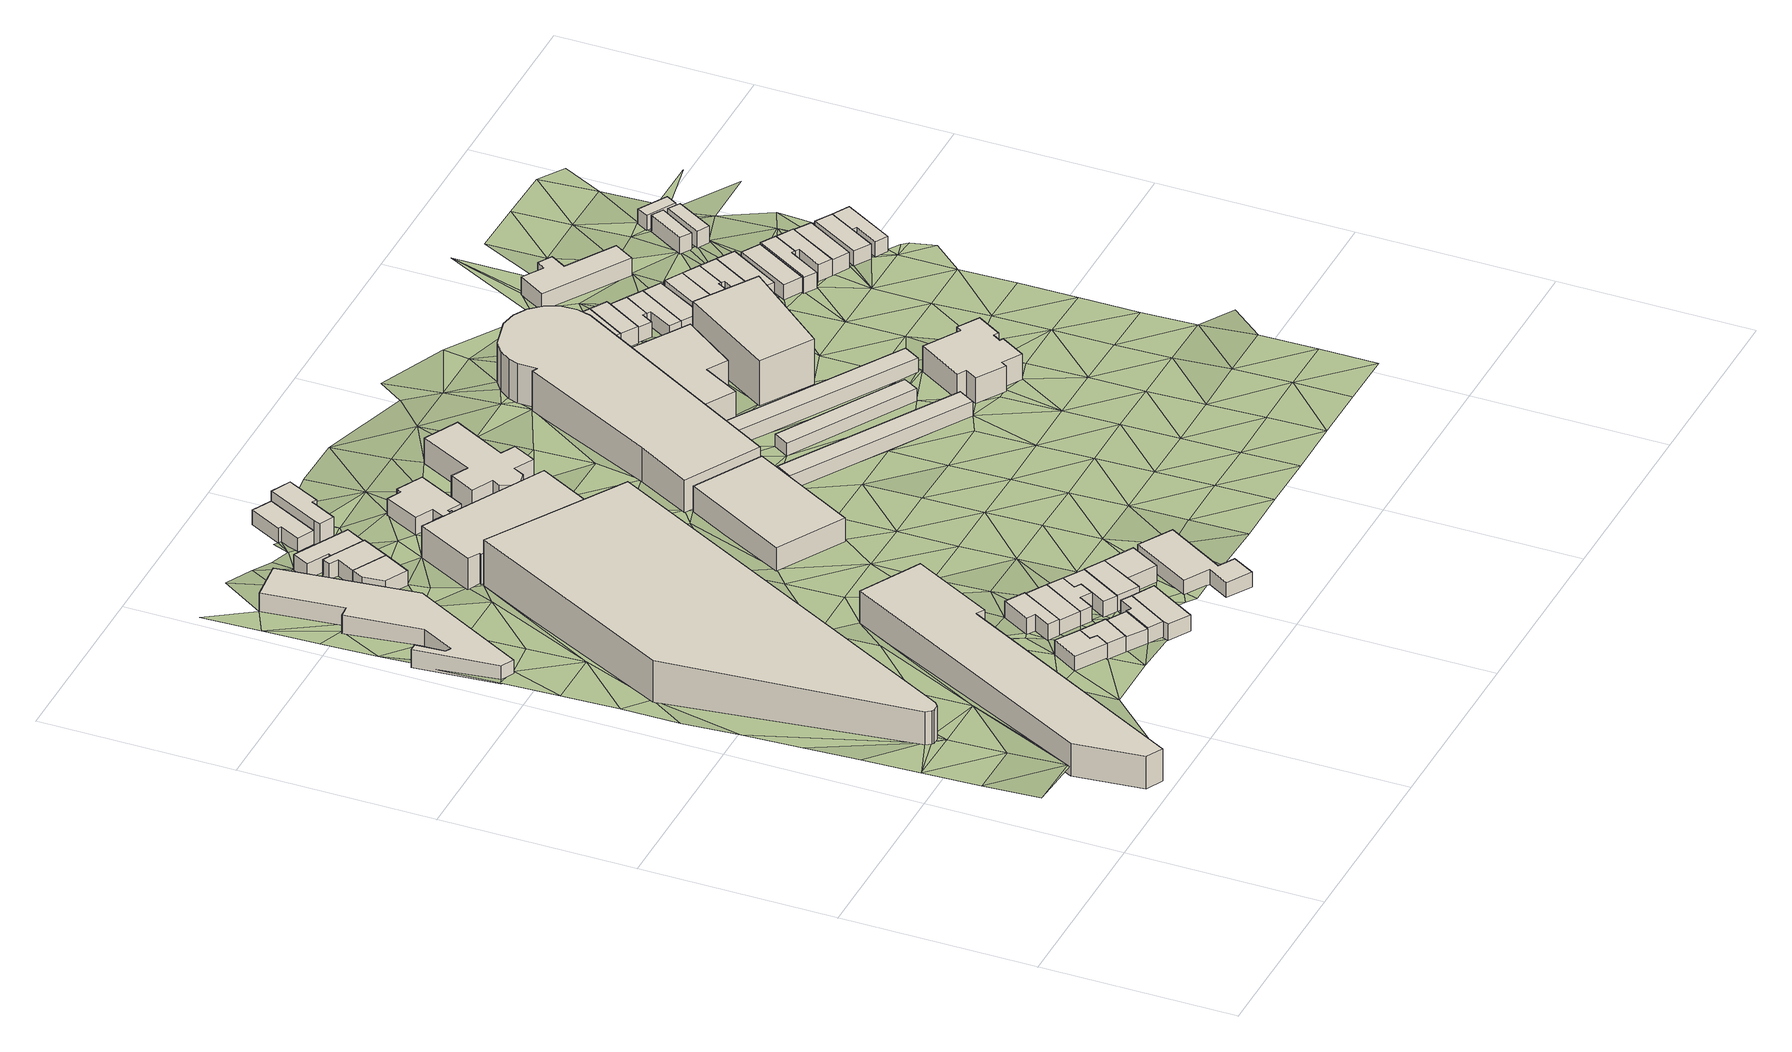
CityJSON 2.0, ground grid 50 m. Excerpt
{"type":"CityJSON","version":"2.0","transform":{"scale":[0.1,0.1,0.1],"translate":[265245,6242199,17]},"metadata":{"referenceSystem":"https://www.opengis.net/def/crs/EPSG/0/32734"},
"CityObjects":{
"building1":{"type":"Building","attributes":{"address":"127 Cecil Road Salt River 7925 Cape Town","building":"college","building:levels":"2","footprint":{"type":"Polygon"},"plus_code":"C9X2X9X9+X4X","ground_height":25.8,"building_height":6.9,"roof_height":32.7},"geometry":[{"type":"Solid","lod":"1","boundaries":[[[[0,1,2,3]],[[1,4,5,2]],[[4,6,7,5]],[[6,8,9,7]],[[8,10,11,9]],[[10,12,13,11]],[[12,0,3,13]],[[3,2,5,7,9,11,13]],[[12,10,8,6,4,1,0]]]]}]},
"building2":{"type":"Building","attributes":{"address":"Durham Avenue Cape Town","building":"retail","building:levels":"1","footprint":{"type":"Polygon"},"plus_code":"C8X2X2X6+X9V","ground_height":21.06,"building_height":4.1,"roof_height":25.16},"geometry":[{"type":"Solid","lod":"1","boundaries":[[[[14,15,16,17]],[[15,18,19,16]],[[18,20,21,19]],[[20,22,23,21]],[[22,24,25,23]],[[24,26,27,25]],[[26,28,29,27]],[[28,30,31,29]],[[30,32,33,31]],[[32,34,35,33]],[[34,36,37,35]],[[36,14,17,37]],[[17,16,19,21,23,25,27,29,31,33,35,37]],[[36,34,32,30,28,26,24,22,20,18,15,14]]]]}]},
"building3":{"type":"Building","attributes":{"address":"1 Milne Street Salt River Cape Town","building":"house","building:levels":"1","footprint":{"type":"Polygon"},"plus_code":"CCX4XVXM+X4X","ground_height":25.41,"building_height":4.1,"roof_height":29.51},"geometry":[{"type":"Solid","lod":"1","boundaries":[[[[38,39,40,41]],[[39,42,43,40]],[[42,44,45,43]],[[44,46,47,45]],[[46,48,49,47]],[[48,38,41,49]],[[41,40,43,45,47,49]],[[48,46,44,42,39,38]]]]}]},
"building4":{"type":"Building","attributes":{"address":"97 Durham Avenue Salt River Cape Town","building":"commercial","building:levels":"3","footprint":{"type":"Polygon"},"plus_code":"C8X9XFX8+XXV","ground_height":24.39,"building_height":9.7,"roof_height":34.09},"geometry":[{"type":"Solid","lod":"1","boundaries":[[[[50,51,52,53]],[[51,54,55,52]],[[54,56,57,55]],[[56,58,59,57]],[[58,60,61,59]],[[60,62,63,61]],[[62,64,65,63]],[[64,50,53,65]],[[53,52,55,57,59,61,63,65]],[[64,62,60,58,56,54,51,50]]]]}]},
"building5":{"type":"Building","attributes":{"address":"2 Milne Street Salt River Cape Town","building":"house","building:levels":"1","footprint":{"type":"Polygon"},"plus_code":"CCXFXJXW+XCX","ground_height":25.41,"building_height":4.1,"roof_height":29.51},"geometry":[{"type":"Solid","lod":"1","boundaries":[[[[66,67,68,69,70,71]],[[67,72,41,69,68]],[[72,73,49,41]],[[73,74,47,49]],[[74,75,45,47]],[[75,66,71,70,45]],[[70,69,41,49,47,45]],[[75,74,73,72,67,66]]]]}]},
"building6":{"type":"Building","attributes":{"address":"3 Milne Street Salt River Cape Town","building":"house","building:levels":"1","footprint":{"type":"Polygon"},"plus_code":"CCXPXPXJ+XGW","ground_height":25.14,"building_height":4.1,"roof_height":29.24},"geometry":[{"type":"Solid","lod":"1","boundaries":[[[[76,77,78,79]],[[77,67,68,78]],[[67,66,71,68]],[[66,76,79,71]],[[79,78,68,71]],[[66,67,77,76]]]]}]},
"building7":{"type":"Building","attributes":{"address":"1 Ford Street Salt River Cape Town","building":"house","building:levels":"1","footprint":{"type":"Polygon"},"plus_code":"CCXJXHX4+XRR","ground_height":25.07,"building_height":4.1,"roof_height":29.17},"geometry":[{"type":"Solid","lod":"1","boundaries":[[[[80,81,82,83,84,85]],[[81,86,87,83,82]],[[86,88,89,87]],[[88,90,91,89]],[[90,92,93,91]],[[92,80,85,84,93]],[[84,83,87,89,91,93]],[[92,90,88,86,81,80]]]]}]},
"building8":{"type":"Building","attributes":{"address":"4 Milne Street Salt River Cape Town","building":"house","building:levels":"1","footprint":{"type":"Polygon"},"plus_code":"CCXXXJXM+XGX","ground_height":25.25,"building_height":4.1,"roof_height":29.35},"geometry":[{"type":"Solid","lod":"1","boundaries":[[[[94,95,96,97]],[[95,98,99,96]],[[98,100,101,99]],[[100,77,78,102,101]],[[77,76,79,103,102,78]],[[76,94,97,103,79]],[[97,96,99,101,102,103]],[[76,77,100,98,95,94]]]]}]},
"building9":{"type":"Building","attributes":{"address":"2 Ford Street Salt River Cape Town","building":"house","building:levels":"1","footprint":{"type":"Polygon"},"plus_code":"CCXRXFXR+X7V","ground_height":24.76,"building_height":4.1,"roof_height":28.86},"geometry":[{"type":"Solid","lod":"1","boundaries":[[[[104,105,85,106]],[[105,107,108,85]],[[107,109,110,108]],[[109,104,106,110]],[[106,85,108,110]],[[109,107,105,104]]]]}]},
"building10":{"type":"Building","attributes":{"address":"5 Milne Street Salt River Cape Town","building":"house","building:levels":"1","footprint":{"type":"Polygon"},"plus_code":"CFX5XRX8+XVX","ground_height":25.25,"building_height":4.1,"roof_height":29.35},"geometry":[{"type":"Solid","lod":"1","boundaries":[[[[111,112,113,114,115,116]],[[112,117,118,114,113]],[[117,119,96,118]],[[119,120,97,96]],[[120,121,122,97]],[[121,123,124,122]],[[123,111,116,115,124]],[[115,114,118,96,97,122,124]],[[123,121,120,119,117,112,111]]]]}]},
"building11":{"type":"Building","attributes":{"address":"82 Coleridge Road Salt River Cape Town","building":"house","building:levels":"1","footprint":{"type":"Polygon"},"plus_code":"C8XMXHXP+XQR","ground_height":20.68,"building_height":4.1,"roof_height":24.78},"geometry":[{"type":"Solid","lod":"1","boundaries":[[[[125,126,127,128]],[[126,129,130,127]],[[129,131,132,130]],[[131,133,134,132]],[[133,125,128,134]],[[128,127,130,132,134]],[[133,131,129,126,125]]]]}]},
"building12":{"type":"Building","attributes":{"address":"3 Ford Street Salt River Cape Town","building":"house","building:levels":"1","footprint":{"type":"Polygon"},"plus_code":"CFX3XRX2+X4V","ground_height":24.76,"building_height":4.1,"roof_height":28.86},"geometry":[{"type":"Solid","lod":"1","boundaries":[[[[135,104,106,136]],[[104,109,110,106]],[[109,137,138,110]],[[137,139,140,138]],[[139,141,142,140]],[[141,143,144,142]],[[143,145,146,144]],[[145,135,136,146]],[[136,106,110,138,140,142,144,146]],[[145,143,141,139,137,109,104,135]]]]}]},
"building13":{"type":"Building","attributes":{"address":"80 Coleridge Road Salt River Cape Town","building":"house","building:levels":"1","footprint":{"type":"Polygon"},"plus_code":"C8XRXGX4+XPX","ground_height":20.68,"building_height":4.1,"roof_height":24.78},"geometry":[{"type":"Solid","lod":"1","boundaries":[[[[147,148,149,134]],[[148,150,151,152,149]],[[150,153,154,155,152,151]],[[153,156,157,155,154]],[[156,158,159,157]],[[158,160,128,159]],[[160,147,134,128]],[[134,149,152,155,157,159,128]],[[160,158,156,153,150,148,147]]]]}]},
"building14":{"type":"Building","attributes":{"address":"4 Ford Street Salt River Cape Town","building":"house","building:levels":"1","footprint":{"type":"Polygon"},"plus_code":"CFX9X4X3+XWW","ground_height":24.76,"building_height":4.1,"roof_height":28.86},"geometry":[{"type":"Solid","lod":"1","boundaries":[[[[161,162,136,163]],[[162,164,146,136]],[[164,165,144,146]],[[165,166,142,144]],[[166,167,168,142]],[[167,169,170,168]],[[169,161,163,170]],[[163,136,146,144,142,168,170]],[[169,167,166,165,164,162,161]]]]}]},
"building15":{"type":"Building","attributes":{"address":"78 Coleridge Road Salt River Cape Town","building":"house","building:levels":"1","footprint":{"type":"Polygon"},"plus_code":"C8XVX4XG+XJR","ground_height":20.27,"building_height":4.1,"roof_height":24.37},"geometry":[{"type":"Solid","lod":"1","boundaries":[[[[171,172,173,174]],[[172,175,176,173]],[[175,177,178,176]],[[177,179,180,178]],[[179,181,151,180]],[[181,171,174,151]],[[174,173,176,178,180,151]],[[181,179,177,175,172,171]]]]}]},
"building16":{"type":"Building","attributes":{"address":"5 Ford Street Salt River Cape Town","building":"house","building:levels":"1","footprint":{"type":"Polygon"},"plus_code":"CFXGXXX4+XRW","ground_height":24.87,"building_height":4.1,"roof_height":28.97},"geometry":[{"type":"Solid","lod":"1","boundaries":[[[[182,161,183,184]],[[161,169,170,185,183]],[[169,186,187,188,185,170]],[[186,189,190,188,187]],[[189,182,184,190]],[[184,183,185,188,190]],[[189,186,169,161,182]]]]}]},
"building17":{"type":"Building","attributes":{"address":"6 Ford Street Salt River Cape Town","building":"house","building:levels":"1","footprint":{"type":"Polygon"},"plus_code":"CFXWX3X3+XWR","ground_height":24.87,"building_height":4.1,"roof_height":28.97},"geometry":[{"type":"Solid","lod":"1","boundaries":[[[[182,189,190,184]],[[189,191,192,190]],[[191,193,194,192]],[[193,182,184,194]],[[184,190,192,194]],[[193,191,189,182]]]]}]},
"building18":{"type":"Building","attributes":{"address":"86 Cecil Road Salt River Cape Town","building":"industrial","building:levels":"2","footprint":{"type":"Polygon"},"plus_code":"C9XWXJXC+XPW","ground_height":22.29,"building_height":6.9,"roof_height":29.19},"geometry":[{"type":"Solid","lod":"1","boundaries":[[[[195,196,197,198]],[[196,199,200,197]],[[199,201,202,200]],[[201,203,204,202]],[[203,205,206,204]],[[205,195,198,206]],[[198,197,200,202,204,206]],[[205,203,201,199,196,195]]]]}]},
"building19":{"type":"Building","attributes":{"address":"7 Swift Street Salt River Cape Town","building":"house","building:levels":"1","footprint":{"type":"Polygon"},"plus_code":"C9X7XHXG+XQV","ground_height":19.42,"building_height":4.1,"roof_height":23.52},"geometry":[{"type":"Solid","lod":"1","boundaries":[[[[207,208,209,210]],[[208,211,212,209]],[[211,213,214,212]],[[213,215,216,214]],[[215,217,218,216]],[[217,207,210,218]],[[210,209,212,214,216,218]],[[217,215,213,211,208,207]]]]}]},
"building20":{"type":"Building","attributes":{"address":"7 Ford Street Salt River Cape Town","building":"house","building:levels":"1","footprint":{"type":"Polygon"},"plus_code":"CGX7XVXM+XMX","ground_height":24.4,"building_height":4.1,"roof_height":28.5},"geometry":[{"type":"Solid","lod":"1","boundaries":[[[[219,220,221,222]],[[220,223,224,221]],[[223,225,226,224]],[[225,227,228,226]],[[227,229,230,228]],[[229,231,232,230]],[[231,233,234,232]],[[233,219,222,234]],[[222,221,224,226,228,230,232,234]],[[233,231,229,227,225,223,220,219]]]]}]},
"building21":{"type":"Building","attributes":{"address":"9 Swift Street Salt River Cape Town","building":"house","building:levels":"2","footprint":{"type":"Polygon"},"plus_code":"C9XGX5X2+XWV","ground_height":19.42,"building_height":6.9,"roof_height":26.32},"geometry":[{"type":"Solid","lod":"1","boundaries":[[[[207,217,218,235,236,210]],[[217,237,238,235,218]],[[237,239,240,238]],[[239,241,242,240]],[[241,243,244,242]],[[243,245,246,244]],[[245,207,210,236,246]],[[236,235,238,240,242,244,246]],[[245,243,241,239,237,217,207]]]]}]},
"building22":{"type":"Building","attributes":{"address":"63 Coleridge Road Salt River Cape Town","building":"house","building:levels":"1","residential":"clergy_house","footprint":{"type":"Polygon"},"plus_code":"CCX4X8X9+XVX","ground_height":21.13,"building_height":4.1,"roof_height":25.23},"geometry":[{"type":"Solid","lod":"1","boundaries":[[[[247,248,249,250]],[[248,251,252,249]],[[251,253,254,252]],[[253,255,256,254]],[[255,257,258,256]],[[257,259,260,258]],[[259,261,262,260]],[[261,263,264,262]],[[263,265,266,264]],[[265,267,268,266]],[[267,269,270,268]],[[269,271,272,270]],[[271,273,274,272]],[[273,247,250,274]],[[250,249,252,254,256,258,260,262,264,266,268,270,272,274]],[[273,271,269,267,265,263,261,259,257,255,253,251,248,247]]]]}]},
"building23":{"type":"Building","attributes":{"address":"125 Cecil Road Salt River Cape Town","building":"industrial","building:levels":"2","footprint":{"type":"Polygon"},"plus_code":"CFX8XWXX+X2V","ground_height":22.73,"building_height":6.9,"roof_height":29.63},"geometry":[{"type":"Solid","lod":"1","boundaries":[[[[275,276,277,278]],[[276,279,280,277]],[[279,281,282,280]],[[281,275,278,282]],[[278,277,280,282]],[[281,279,276,275]]]]}]},
"building24":{"type":"Building","attributes":{"address":"Coleridge Road Salt River","building":"church","building:levels":"2","footprint":{"type":"Polygon"},"plus_code":"CFX2XQXM+X5V","ground_height":20.83,"building_height":6.9,"roof_height":27.73},"geometry":[{"type":"Solid","lod":"1","boundaries":[[[[283,284,285,286]],[[284,287,288,285]],[[287,289,290,288]],[[289,291,292,290]],[[291,293,294,292]],[[293,295,296,294]],[[295,297,298,296]],[[297,299,300,298]],[[299,301,302,300]],[[301,303,304,302]],[[303,305,306,304]],[[305,307,308,306]],[[307,309,310,308]],[[309,283,286,310]],[[286,285,288,290,292,294,296,298,300,302,304,306,308,310]],[[309,307,305,303,301,299,297,295,293,291,289,287,284,283]]]]}]},
"building25":{"type":"Building","attributes":{"building":"carport","building:levels":"1","footprint":{"type":"Polygon"},"plus_code":"CHX7XXXV+XHW","ground_height":22.35,"building_height":4.1,"roof_height":26.45},"geometry":[{"type":"Solid","lod":"1","boundaries":[[[[311,312,313,314]],[[312,315,316,313]],[[315,317,318,316]],[[317,311,314,318]],[[314,313,316,318]],[[317,315,312,311]]]]}]},
"building26":{"type":"Building","attributes":{"address":"Cecil Road Salt River Cape Town","building":"parking","building:levels":"3","footprint":{"type":"Polygon"},"plus_code":"CGXQX4X6+X7X","ground_height":21.45,"building_height":9.7,"roof_height":31.15},"geometry":[{"type":"Solid","lod":"1","boundaries":[[[[319,320,321,322]],[[320,323,324,321]],[[323,325,326,324]],[[325,327,328,326]],[[327,329,330,328]],[[329,331,332,330]],[[331,333,334,332]],[[333,335,336,334]],[[335,337,338,336]],[[337,339,340,338]],[[339,341,342,340]],[[341,343,344,342]],[[343,345,346,344]],[[345,347,348,346]],[[347,349,350,348]],[[349,319,322,350]],[[322,321,324,326,328,330,332,334,336,338,340,342,344,346,348,350]],[[349,347,345,343,341,339,337,335,333,331,329,327,325,323,320,319]]]]}]},
"building27":{"type":"Building","attributes":{"building":"carport","building:levels":"1","footprint":{"type":"Polygon"},"plus_code":"CHXJXCX5+X5W","ground_height":21.72,"building_height":4.1,"roof_height":25.82},"geometry":[{"type":"Solid","lod":"1","boundaries":[[[[351,352,353,354]],[[352,355,356,353]],[[355,357,358,356]],[[357,351,354,358]],[[354,353,356,358]],[[357,355,352,351]]]]}]},
"building28":{"type":"Building","attributes":{"building":"carport","building:levels":"1","footprint":{"type":"Polygon"},"plus_code":"CHXVX9XQ+XGR","ground_height":21.72,"building_height":4.1,"roof_height":25.82},"geometry":[{"type":"Solid","lod":"1","boundaries":[[[[359,360,361,362]],[[360,363,364,361]],[[363,365,366,364]],[[365,359,362,366]],[[362,361,364,366]],[[365,363,360,359]]]]}]},
"building29":{"type":"Building","attributes":{"address":"13 Shelley Road Salt River Cape Town","building":"office","building:levels":"2","footprint":{"type":"Polygon"},"plus_code":"CHXMXXXV+XCW","ground_height":21.05,"building_height":6.9,"roof_height":27.95},"geometry":[{"type":"Solid","lod":"1","boundaries":[[[[367,368,369,370]],[[368,371,372,369]],[[371,373,374,372]],[[373,375,376,374]],[[375,377,378,376]],[[377,367,370,378]],[[370,369,372,374,376,378]],[[377,375,373,371,368,367]]]]}]},
"building30":{"type":"Building","attributes":{"address":"Atelier's Park 11 Shelley Road Salt River Cape Town","building":"apartments","building:levels":"4","building:flats":"16","footprint":{"type":"Polygon"},"plus_code":"CJX9XQXX+X4V","ground_height":21.2,"building_height":12.5,"roof_height":33.7},"geometry":[{"type":"Solid","lod":"1","boundaries":[[[[379,380,381,382]],[[380,383,384,381]],[[383,385,386,384]],[[385,379,382,386]],[[382,381,384,386]],[[385,383,380,379]]]]}]},
"building31":{"type":"Building","attributes":{"address":"Shelley Road Salt River Cape Town","building":"hall","building:levels":"2","social_facility":"outreach","footprint":{"type":"Polygon"},"plus_code":"CMX5X5XX+XMV","ground_height":22.35,"building_height":6.9,"roof_height":29.25},"geometry":[{"type":"Solid","lod":"1","boundaries":[[[[387,388,389,390]],[[388,391,392,389]],[[391,393,394,392]],[[393,395,396,394]],[[395,397,398,396]],[[397,399,400,398]],[[399,401,402,400]],[[401,403,404,402]],[[403,405,406,404]],[[405,407,408,406]],[[407,409,410,408]],[[409,411,412,410]],[[411,413,414,412]],[[413,387,390,414]],[[390,389,392,394,396,398,400,402,404,406,408,410,412,414]],[[413,411,409,407,405,403,401,399,397,395,393,391,388,387]]]]}]},
"building32":{"type":"Building","attributes":{"address":"Swift Street Salt River Cape Town","building":"house","building:levels":"1","footprint":{"type":"Polygon"},"plus_code":"CJX4XXXP+XJV","ground_height":20.65,"building_height":4.1,"roof_height":24.75},"geometry":[{"type":"Solid","lod":"1","boundaries":[[[[415,416,417,418]],[[416,419,420,417]],[[419,421,422,420]],[[421,415,418,422]],[[418,417,420,422]],[[421,419,416,415]]]]}]},
"building33":{"type":"Building","attributes":{"address":"Swift Street Salt River Cape Town","building":"house","building:levels":"1","footprint":{"type":"Polygon"},"plus_code":"CJX9X3XR+X4R","ground_height":20.65,"building_height":4.1,"roof_height":24.75},"geometry":[{"type":"Solid","lod":"1","boundaries":[[[[416,415,418,417]],[[415,423,424,425,418]],[[423,426,427,428,425,424]],[[426,429,430,428,427]],[[429,416,417,430]],[[417,418,425,428,430]],[[429,426,423,415,416]]]]}]},
"building34":{"type":"Building","attributes":{"address":"Swift Street Salt River Cape Town","building":"house","building:levels":"1","footprint":{"type":"Polygon"},"plus_code":"CJXHXJX5+X5X","ground_height":20.41,"building_height":4.1,"roof_height":24.51},"geometry":[{"type":"Solid","lod":"1","boundaries":[[[[431,432,427,433]],[[432,434,424,427]],[[434,435,436,424]],[[435,437,438,436]],[[437,439,440,438]],[[439,431,433,440]],[[433,427,424,436,438,440]],[[439,437,435,434,432,431]]]]}]},
"building35":{"type":"Building","attributes":{"address":"Swift Street Salt River Cape Town","building":"house","building:levels":"1","footprint":{"type":"Polygon"},"plus_code":"CJXMXCXQ+X2W","ground_height":20.41,"building_height":4.1,"roof_height":24.51},"geometry":[{"type":"Solid","lod":"1","boundaries":[[[[441,431,433,442]],[[431,439,440,433]],[[439,443,444,440]],[[443,445,446,444]],[[445,447,448,446]],[[447,441,442,448]],[[442,433,440,444,446,448]],[[447,445,443,439,431,441]]]]}]},
"building36":{"type":"Building","attributes":{"address":"Swift Street Salt River Cape Town","building":"house","building:levels":"1","footprint":{"type":"Polygon"},"plus_code":"CJXWXPXP+X9X","ground_height":20.41,"building_height":4.1,"roof_height":24.51},"geometry":[{"type":"Solid","lod":"1","boundaries":[[[[449,450,448,442]],[[450,451,452,448]],[[451,453,454,452]],[[453,449,442,454]],[[442,448,452,454]],[[453,451,450,449]]]]}]},
"building37":{"type":"Building","attributes":{"address":"Swift Street Salt River Cape Town","building":"house","building:levels":"1","footprint":{"type":"Polygon"},"plus_code":"CMX6X2XV+X5X","ground_height":20.64,"building_height":4.1,"roof_height":24.74},"geometry":[{"type":"Solid","lod":"1","boundaries":[[[[455,456,457,458]],[[456,459,460,457]],[[459,461,462,460]],[[461,455,458,462]],[[458,457,460,462]],[[461,459,456,455]]]]}]},
"building38":{"type":"Building","attributes":{"address":"Swift Street Salt River Cape Town","building":"house","building:levels":"1","footprint":{"type":"Polygon"},"plus_code":"CMXFXGX4+XRV","ground_height":20.64,"building_height":4.1,"roof_height":24.74},"geometry":[{"type":"Solid","lod":"1","boundaries":[[[[463,455,458,464]],[[455,461,462,458]],[[461,465,466,462]],[[465,467,468,466]],[[467,469,470,468]],[[469,463,464,470]],[[464,458,462,466,468,470]],[[469,467,465,461,455,463]]]]}]},
"building39":{"type":"Building","attributes":{"address":"Swift Street Salt River Cape Town","building":"house","building:levels":"1","footprint":{"type":"Polygon"},"plus_code":"CMXHX7X2+XXV","ground_height":20.64,"building_height":4.1,"roof_height":24.74},"geometry":[{"type":"Solid","lod":"1","boundaries":[[[[471,463,464,472]],[[463,469,470,464]],[[469,473,474,470]],[[473,475,476,474]],[[475,477,478,476]],[[477,471,472,478]],[[472,464,470,474,476,478]],[[477,475,473,469,463,471]]]]}]},
"building40":{"type":"Building","attributes":{"building":"school","building:levels":"1","footprint":{"type":"Polygon"},"plus_code":"CMX5XCXC+XGR","ground_height":19.7,"building_height":4.1,"roof_height":23.8},"geometry":[{"type":"Solid","lod":"1","boundaries":[[[[479,480,481,482]],[[480,483,484,481]],[[483,485,486,484]],[[485,487,488,486]],[[487,489,490,488]],[[489,491,492,490]],[[491,493,494,492]],[[493,479,482,494]],[[482,481,484,486,488,490,492,494]],[[493,491,489,487,485,483,480,479]]]]}]},
"building41":{"type":"Building","attributes":{"address":"Swift Street Salt River Cape Town","building":"house","building:levels":"1","footprint":{"type":"Polygon"},"plus_code":"CMXRXPX9+XXR","ground_height":20.64,"building_height":4.1,"roof_height":24.74},"geometry":[{"type":"Solid","lod":"1","boundaries":[[[[495,496,478,472]],[[496,497,498,478]],[[497,499,500,498]],[[499,495,472,500]],[[472,478,498,500]],[[499,497,496,495]]]]}]},
"building42":{"type":"Building","attributes":{"address":"Swift Street Salt River Cape Town","building":"house","building:levels":"1","footprint":{"type":"Polygon"},"plus_code":"CPX3XJX7+X3R","ground_height":20.39,"building_height":4.1,"roof_height":24.49},"geometry":[{"type":"Solid","lod":"1","boundaries":[[[[501,502,503,504]],[[502,505,506,503]],[[505,507,508,506]],[[507,501,504,508]],[[504,503,506,508]],[[507,505,502,501]]]]}]},
"building43":{"type":"Building","attributes":{"address":"Swift Street Salt River Cape Town","building":"house","building:levels":"1","footprint":{"type":"Polygon"},"plus_code":"CPX7X4XJ+XRW","ground_height":20.76,"building_height":4.1,"roof_height":24.86},"geometry":[{"type":"Solid","lod":"1","boundaries":[[[[509,501,510,511]],[[501,507,508,512,510]],[[507,513,514,515,512,508]],[[513,516,517,515,514]],[[516,518,519,517]],[[518,520,521,519]],[[520,509,511,521]],[[511,510,512,515,517,519,521]],[[520,518,516,513,507,501,509]]]]}]},
"building44":{"type":"Building","attributes":{"address":"Swift Street Salt River Cape Town","building":"house","building:levels":"1","footprint":{"type":"Polygon"},"plus_code":"CPXFXCX7+XQW","ground_height":20.76,"building_height":4.1,"roof_height":24.86},"geometry":[{"type":"Solid","lod":"1","boundaries":[[[[522,523,524,511,525,526]],[[523,527,521,511,524]],[[527,528,529,521]],[[528,530,531,529]],[[530,532,533,531]],[[532,522,526,525,533]],[[525,511,521,529,531,533]],[[532,530,528,527,523,522]]]]}]},
"building45":{"type":"Building","attributes":{"address":"Swift Street Salt River Cape Town","building":"house","building:levels":"1","footprint":{"type":"Polygon"},"plus_code":"CPXPXGX3+X7X","ground_height":20.61,"building_height":4.1,"roof_height":24.71},"geometry":[{"type":"Solid","lod":"1","boundaries":[[[[522,532,534,526]],[[532,535,536,534]],[[535,537,538,536]],[[537,522,526,538]],[[526,534,536,538]],[[537,535,532,522]]]]}]},
"building46":{"type":"Building","attributes":{"address":"Swift Street Salt River Cape Town","building":"house","building:levels":"1","footprint":{"type":"Polygon"},"plus_code":"CQX2XPXC+XMW","ground_height":20.61,"building_height":4.1,"roof_height":24.71},"geometry":[{"type":"Solid","lod":"1","boundaries":[[[[539,540,541,542]],[[540,543,544,541]],[[543,545,546,544]],[[545,547,548,546]],[[547,539,542,548]],[[542,541,544,546,548]],[[547,545,543,540,539]]]]}]},
"building47":{"type":"Building","attributes":{"building":"school","building:levels":"1","footprint":{"type":"Polygon"},"plus_code":"CPXCXGX9+X4V","ground_height":19.72,"building_height":4.1,"roof_height":23.82},"geometry":[{"type":"Solid","lod":"1","boundaries":[[[[549,550,551,552]],[[550,553,554,551]],[[553,555,556,554]],[[555,549,552,556]],[[552,551,554,556]],[[555,553,550,549]]]]}]},
"building48":{"type":"Building","attributes":{"building":"school","building:levels":"1","footprint":{"type":"Polygon"},"plus_code":"CPXJXCX6+X4W","ground_height":19.72,"building_height":4.1,"roof_height":23.82},"geometry":[{"type":"Solid","lod":"1","boundaries":[[[[557,558,559,560]],[[558,561,562,559]],[[561,563,564,562]],[[563,557,560,564]],[[560,559,562,564]],[[563,561,558,557]]]]}]},
"building49":{"type":"Building","attributes":{"address":"Swift Street Salt River Cape Town","building":"house","building:levels":"1","footprint":{"type":"Polygon"},"plus_code":"CQX5X2X3+X4R","ground_height":20.61,"building_height":4.1,"roof_height":24.71},"geometry":[{"type":"Solid","lod":"1","boundaries":[[[[565,566,567,542,568,569]],[[566,570,548,542,567]],[[570,571,572,548]],[[571,573,574,572]],[[573,575,576,574]],[[575,565,569,568,576]],[[568,542,548,572,574,576]],[[575,573,571,570,566,565]]]]}]},
"building50":{"type":"Building","attributes":{"building":"school","building:levels":"1","footprint":{"type":"Polygon"},"plus_code":"CPXPXWX4+XVR","ground_height":18.8,"building_height":4.1,"roof_height":22.9},"geometry":[{"type":"Solid","lod":"1","boundaries":[[[[577,578,579,580]],[[578,581,582,579]],[[581,583,584,582]],[[583,577,580,584]],[[580,579,582,584]],[[583,581,578,577]]]]}]},
"terrain1":{"type":"TINRelief","geometry":[{"type":"CompositeSurface","lod":"1","boundaries":[[[585,586,587]],[[586,585,588]],[[589,587,590]],[[587,586,590]],[[591,589,592]],[[590,593,589]],[[594,591,592]],[[589,595,592]],[[589,593,595]],[[592,596,594]],[[588,597,586]],[[598,595,593]],[[598,593,599]],[[590,586,597]],[[599,593,600]],[[596,592,601]],[[590,597,593]],[[601,602,596]],[[600,593,597]],[[602,601,603]],[[604,600,597]],[[603,601,605]],[[603,605,606]],[[607,608,609]],[[610,606,611]],[[588,612,597]],[[613,614,610]],[[611,613,610]],[[615,616,608]],[[606,605,611]],[[613,617,614]],[[618,600,604]],[[597,619,604]],[[620,621,622]],[[623,617,622]],[[607,42,608]],[[611,605,624]],[[621,625,622]],[[625,623,622]],[[624,626,611]],[[623,627,628]],[[607,44,42]],[[623,625,627]],[[607,629,44]],[[39,608,42]],[[601,50,605]],[[627,630,628]],[[604,619,618]],[[597,612,619]],[[631,611,626]],[[608,39,615]],[[630,627,632]],[[624,605,633]],[[15,630,632]],[[15,634,630]],[[629,635,44]],[[626,624,633]],[[635,629,636]],[[615,39,637]],[[638,39,38]],[[39,638,637]],[[629,639,636]],[[619,612,618]],[[600,618,640]],[[615,637,641]],[[633,631,626]],[[50,633,605]],[[642,638,38]],[[637,643,641]],[[643,637,638]],[[644,643,638]],[[645,642,38]],[[636,639,646]],[[67,645,38]],[[643,81,641]],[[647,648,15]],[[618,612,649]],[[129,126,631]],[[631,126,647]],[[631,633,650]],[[645,67,651]],[[652,129,631]],[[67,77,653]],[[67,653,651]],[[654,652,631]],[[631,650,654]],[[12,641,81]],[[647,126,655]],[[77,100,98]],[[125,156,126]],[[649,656,618]],[[50,650,633]],[[98,653,77]],[[653,657,651]],[[126,156,655]],[[648,647,658]],[[139,651,657]],[[12,649,612]],[[647,655,659]],[[125,660,156]],[[653,661,657]],[[653,98,661]],[[50,662,650]],[[153,655,156]],[[647,659,658]],[[618,656,663]],[[664,139,657]],[[662,665,650]],[[98,95,661]],[[81,105,666]],[[667,655,153]],[[12,81,666]],[[654,196,652]],[[196,654,650]],[[667,153,150]],[[50,668,662]],[[661,95,669]],[[104,666,105]],[[670,658,659]],[[669,95,117]],[[133,652,196]],[[671,117,672]],[[673,670,659]],[[674,649,12]],[[669,117,675]],[[656,649,674]],[[666,676,12]],[[677,117,671]],[[640,618,663]],[[673,659,678]],[[679,677,671]],[[680,663,656]],[[678,659,681]],[[682,675,117]],[[676,674,12]],[[681,659,172]],[[677,682,117]],[[656,674,680]],[[683,133,684]],[[685,666,104]],[[133,196,684]],[[685,104,135]],[[668,686,662]],[[687,677,679]],[[640,668,50]],[[688,673,678]],[[135,161,689]],[[690,673,691]],[[681,692,678]],[[676,666,685]],[[688,691,673]],[[172,683,684]],[[182,689,161]],[[693,681,172]],[[685,135,689]],[[694,263,196]],[[196,257,684]],[[677,219,682]],[[663,680,695]],[[696,694,196]],[[257,196,263]],[[680,674,697]],[[698,674,676]],[[693,172,699]],[[689,182,700]],[[676,685,698]],[[684,701,172]],[[699,702,693]],[[686,668,640]],[[700,682,219]],[[699,172,701]],[[257,263,703]],[[701,684,257]],[[263,704,703]],[[663,695,640]],[[702,699,705]],[[706,696,196]],[[700,707,689]],[[708,233,709]],[[697,674,710]],[[710,674,698]],[[711,712,713]],[[696,714,711]],[[715,695,680]],[[685,689,716]],[[712,711,714]],[[696,717,714]],[[700,219,707]],[[718,705,699]],[[696,719,717]],[[717,720,714]],[[701,718,699]],[[689,707,716]],[[686,640,721]],[[707,219,233]],[[698,685,722]],[[705,718,245]],[[701,723,724]],[[697,710,725]],[[695,726,640]],[[717,727,720]],[[719,696,706]],[[714,720,728]],[[233,708,729]],[[730,717,719]],[[717,730,727]],[[701,724,718]],[[721,640,726]],[[721,731,686]],[[722,710,698]],[[695,715,726]],[[722,685,716]],[[728,732,714]],[[731,706,686]],[[733,719,706]],[[718,724,732]],[[697,725,734]],[[735,245,718]],[[736,733,706]],[[233,737,707]],[[732,728,738]],[[739,233,729]],[[726,740,721]],[[725,710,741]],[[710,722,742]],[[721,740,731]],[[743,736,706]],[[744,726,715]],[[706,731,743]],[[745,716,707]],[[275,697,734]],[[233,739,737]],[[736,743,746]],[[732,747,718]],[[732,738,748]],[[741,710,742]],[[722,716,745]],[[707,737,745]],[[734,725,741]],[[718,749,735]],[[744,715,275]],[[739,729,750]],[[743,731,751]],[[731,740,751]],[[747,732,748]],[[752,742,722]],[[718,747,749]],[[311,275,734]],[[753,737,739]],[[722,745,752]],[[275,311,744]],[[743,754,755]],[[309,756,755]],[[750,753,739]],[[754,743,751]],[[742,757,741]],[[311,352,744]],[[734,741,758]],[[752,757,742]],[[737,759,745]],[[753,760,737]],[[761,747,748]],[[309,755,762]],[[762,755,754]],[[744,352,763]],[[763,764,744]],[[761,748,309]],[[749,747,761]],[[759,752,745]],[[740,765,751]],[[757,758,741]],[[737,760,759]],[[753,750,766]],[[763,352,351]],[[744,764,767]],[[309,762,761]],[[764,763,351]],[[751,765,754]],[[757,752,768]],[[352,311,769]],[[760,753,770]],[[734,758,771]],[[768,752,759]],[[754,765,762]],[[766,770,753]],[[772,767,764]],[[773,758,757]],[[774,749,761]],[[761,762,775]],[[768,773,757]],[[776,759,760]],[[777,764,351]],[[770,778,760]],[[767,772,779]],[[775,762,765]],[[780,769,311]],[[776,768,759]],[[760,778,776]],[[781,744,767]],[[773,771,758]],[[782,770,766]],[[775,783,761]],[[779,772,784]],[[774,761,783]],[[785,352,769]],[[768,771,773]],[[786,787,765]],[[775,765,787]],[[775,787,788]],[[789,778,770]],[[776,790,768]],[[777,351,791]],[[790,771,768]],[[775,788,792]],[[775,792,783]],[[784,772,793]],[[782,789,770]],[[774,783,794]],[[795,764,777]],[[796,779,784]],[[783,792,333]],[[785,769,780]],[[797,779,796]],[[798,776,778]],[[771,799,780]],[[789,800,778]],[[790,801,771]],[[772,802,793]],[[801,799,771]],[[803,785,780]],[[799,803,780]],[[767,367,781]],[[798,790,776]],[[783,333,804]],[[778,800,798]],[[794,783,805]],[[803,799,806]],[[802,772,365]],[[801,790,807]],[[799,801,807]],[[789,782,808]],[[791,795,777]],[[785,803,809]],[[791,785,809]],[[804,805,783]],[[331,804,333]],[[784,379,796]],[[810,807,790]],[[789,808,800]],[[798,811,790]],[[782,812,808]],[[810,790,811]],[[807,810,813]],[[804,331,329]],[[809,795,791]],[[814,781,367]],[[367,815,814]],[[802,816,793]],[[796,379,817]],[[800,818,798]],[[367,819,815]],[[800,808,820]],[[795,809,365]],[[367,817,819]],[[811,821,810]],[[419,781,814]],[[811,798,818]],[[822,810,821]],[[800,820,818]],[[804,329,823]],[[365,809,388]],[[327,325,824]],[[781,419,320]],[[804,823,805]],[[323,824,325]],[[812,825,808]],[[816,826,793]],[[411,827,822]],[[320,419,323]],[[391,388,809]],[[823,329,327]],[[365,828,802]],[[829,822,821]],[[830,817,379]],[[829,411,822]],[[828,816,802]],[[830,819,817]],[[323,419,824]],[[830,435,819]],[[831,830,379]],[[824,823,327]],[[828,365,388]],[[821,811,832]],[[808,833,820]],[[818,834,811]],[[831,379,835]],[[443,435,830]],[[823,824,419]],[[829,821,832]],[[833,808,825]],[[437,435,439]],[[435,443,439]],[[379,826,835]],[[387,828,388]],[[811,834,832]],[[835,836,831]],[[828,837,816]],[[838,419,416]],[[832,387,829]],[[835,839,836]],[[823,419,838]],[[816,840,826]],[[818,820,841]],[[835,826,839]],[[837,840,816]],[[820,833,842]],[[432,431,843]],[[839,826,844]],[[416,843,845]],[[416,845,838]],[[818,841,834]],[[456,836,839]],[[820,842,841]],[[845,843,431]],[[826,846,844]],[[847,828,387]],[[387,832,848]],[[849,823,838]],[[826,850,846]],[[845,431,441]],[[828,847,837]],[[826,851,850]],[[851,826,840]],[[453,836,456]],[[834,852,832]],[[847,387,848]],[[850,853,846]],[[834,841,852]],[[840,837,854]],[[855,846,853]],[[845,856,838]],[[853,850,857]],[[851,840,858]],[[441,856,845]],[[859,858,840]],[[823,849,860]],[[832,861,848]],[[849,862,863]],[[837,847,864]],[[859,840,854]],[[865,841,842]],[[856,441,453]],[[837,866,854]],[[867,453,456]],[[866,837,864]],[[861,832,852]],[[862,868,863]],[[867,456,455]],[[849,863,860]],[[859,854,869]],[[856,453,867]],[[867,455,463]],[[863,868,860]],[[859,502,858]],[[847,848,870]],[[848,861,871]],[[485,872,873]],[[866,864,874]],[[870,864,847]],[[868,485,875]],[[876,866,877]],[[848,871,870]],[[502,499,858]],[[866,874,877]],[[463,878,867]],[[879,866,876]],[[856,867,878]],[[880,878,463]],[[864,881,874]],[[485,873,875]],[[882,876,877]],[[883,868,875]],[[881,864,543]],[[876,884,879]],[[876,882,884]],[[873,856,878]],[[502,885,499]],[[543,864,886]],[[499,887,880]],[[864,870,888]],[[885,502,501]],[[864,888,886]],[[889,878,880]],[[887,889,880]],[[890,499,885]],[[875,873,891]],[[892,873,878]],[[501,890,885]],[[499,890,887]],[[889,893,878]],[[540,881,543]],[[888,894,886]],[[889,887,893]],[[888,870,895]],[[875,896,883]],[[894,888,897]],[[894,547,886]],[[892,891,873]],[[898,501,509]],[[550,892,878]],[[899,881,540]],[[897,888,900]],[[890,501,898]],[[901,547,894]],[[557,893,887]],[[902,900,888]],[[898,509,522]],[[902,888,895]],[[896,875,891]],[[550,903,892]],[[557,549,893]],[[899,898,522]],[[903,904,892]],[[904,891,892]],[[903,550,549]],[[540,898,899]],[[898,905,890]],[[581,903,549]],[[905,563,890]],[[549,557,581]],[[898,540,906]],[[540,539,906]],[[563,581,557]],[[563,905,581]],[[905,898,906]],[[904,907,891]],[[581,905,583]],[[908,904,583]],[[891,909,896]],[[908,907,904]],[[909,891,907]],[[910,583,905]],[[911,908,583]],[[909,907,912]]]}]}
},
"vertices":[
[533,889,67],[160,203,67],[160,203,157],[533,889,157],[181,23,67],[181,23,157],[224,0,67],[224,0,157],[554,608,67],[554,608,157],[576,596,67],[576,596,157],[689,805,67],[689,805,157],
[185,2203,31],[80,2192,31],[80,2192,82],[185,2203,82],[104,1986,31],[104,1986,82],[73,1983,31],[73,1983,82],[95,1787,31],[95,1787,82],[49,1701,31],[49,1701,82],[35,1708,31],[35,1708,82],[30,1783,31],[30,1783,82],[10,1783,31],[10,1783,82],[31,1567,31],[31,1567,82],[64,1551,31],[64,1551,82],[228,1849,31],[228,1849,82],
[630,382,84],[571,419,84],[571,419,125],[630,382,125],[528,351,84],[528,351,125],[605,303,84],[605,303,125],[626,337,84],[626,337,125],[609,348,84],[609,348,125],
[362,1754,44],[70,1207,44],[70,1207,171],[362,1754,171],[127,552,44],[127,552,171],[136,539,44],[136,539,171],[143,535,44],[143,535,171],[159,535,44],[159,535,171],[171,545,44],[171,545,171],[708,1543,44],[708,1543,171],
[649,276,81],[694,345,81],[694,345,122],[694,345,125],[649,276,125],[649,276,122],[630,382,81],[609,348,81],[626,337,81],[605,303,81],
[700,243,81],[745,316,81],[745,316,122],[700,243,122],
[722,559,77],[672,588,77],[672,588,119],[672,588,122],[722,559,122],[722,559,119],[629,514,77],[629,514,122],[650,502,77],[650,502,122],[626,461,77],[626,461,122],[655,444,77],[655,444,122],
[738,220,81],[805,328,81],[805,328,124],[738,220,124],[779,344,81],[779,344,124],[757,309,81],[757,309,124],[745,316,124],[700,243,124],
[776,528,78],[722,559,78],[776,528,119],[655,444,78],[655,444,119],[707,414,78],[707,414,119],
[793,183,79],[838,257,79],[838,257,122],[838,257,124],[793,183,124],[793,183,122],[863,297,79],[863,297,124],[805,328,79],[738,220,79],[733,206,79],[733,206,124],[787,173,79],[787,173,124],
[254,2034,37],[238,2005,37],[238,2005,78],[254,2034,78],[244,1949,37],[244,1949,78],[302,1918,37],[302,1918,78],[340,1988,37],[340,1988,78],
[815,504,78],[815,504,119],[735,398,78],[735,398,119],[758,436,78],[758,436,119],[787,419,78],[787,419,119],[809,456,78],[809,456,119],[792,466,78],[792,466,119],
[340,1988,33],[376,2057,33],[376,2057,78],[292,2102,33],[292,2102,74],[292,2102,78],[267,2114,33],[267,2114,74],[267,2114,78],[256,2093,33],[256,2093,78],[279,2081,33],[279,2081,78],[254,2034,33],
[866,473,73],[815,504,73],[866,473,119],[792,466,73],[809,456,73],[787,419,73],[764,381,73],[764,381,119],[798,361,73],[798,361,119],
[376,2057,31],[405,2111,31],[405,2111,74],[376,2057,74],[264,2186,31],[264,2186,74],[241,2142,31],[241,2142,74],[297,2112,31],[297,2112,74],[292,2102,31],
[916,444,73],[866,473,120],[916,444,120],[798,361,120],[851,329,73],[851,329,119],[851,329,120],[872,367,73],[872,367,120],
[945,326,73],[945,326,120],[989,403,73],[989,403,120],
[738,1765,34],[422,1934,34],[422,1934,122],[738,1765,122],[343,1786,34],[343,1786,122],[373,1769,34],[373,1769,122],[370,1763,34],[370,1763,122],[655,1611,34],[655,1611,122],
[453,2323,24],[403,2349,24],[403,2349,65],[453,2323,65],[358,2265,24],[358,2265,65],[366,2261,24],[366,2261,65],[339,2208,24],[339,2208,65],[382,2186,24],[382,2186,65],
[1012,402,74],[920,248,74],[920,248,115],[1012,402,115],[984,210,74],[984,210,115],[950,154,74],[950,154,115],[1013,117,74],[1013,117,115],[1047,175,74],[1047,175,115],[1006,199,74],[1006,199,115],[1098,352,74],[1098,352,115],
[382,2186,93],[453,2323,93],[375,2169,24],[375,2169,93],[413,2150,24],[413,2150,93],[449,2219,24],[449,2219,93],[461,2213,24],[461,2213,93],[504,2298,24],[504,2298,93],
[592,1909,34],[656,2034,34],[656,2034,82],[592,1909,82],[589,2068,34],[589,2068,82],[582,2055,34],[582,2055,82],[545,2073,34],[545,2073,82],[500,1983,34],[500,1983,82],[545,1960,34],[545,1960,82],[530,1930,34],[530,1930,82],[505,1943,34],[505,1943,82],[489,1912,34],[489,1912,82],[542,1885,34],[542,1885,82],[559,1918,34],[559,1918,82],[553,1921,34],[553,1921,82],[556,1927,34],[556,1927,82],
[983,1327,56],[809,1424,56],[809,1424,126],[983,1327,126],[656,1151,56],[656,1151,126],[830,1054,56],[830,1054,126],
[769,2077,36],[697,1938,36],[697,1938,107],[769,2077,107],[654,1960,36],[654,1960,107],[619,1893,36],[619,1893,107],[673,1865,36],[673,1865,107],[662,1844,36],[662,1844,107],[672,1817,36],[672,1817,107],[696,1805,36],[696,1805,107],[723,1811,36],[723,1811,107],[738,1839,36],[738,1839,107],[789,1813,36],[789,1813,107],[820,1873,36],[820,1873,107],[783,1892,36],[783,1892,107],[857,2032,36],[857,2032,107],
[1002,1297,53],[977,1255,53],[977,1255,94],[1002,1297,94],[1418,988,53],[1418,988,94],[1443,1030,53],[1443,1030,94],
[1327,1904,31],[1337,1941,31],[1337,1941,141],[1327,1904,141],[1335,1980,31],[1335,1980,141],[1320,2016,31],[1320,2016,141],[1293,2046,31],[1293,2046,141],[1258,2066,31],[1258,2066,141],[1218,2073,31],[1218,2073,141],[1141,2056,31],[1141,2056,141],[1113,2035,31],[1113,2035,141],[1091,2005,31],[1091,2005,141],[1083,1980,31],[1083,1980,141],[1082,1930,31],[1082,1930,141],[1068,1937,31],[1068,1937,141],[886,1585,31],[886,1585,141],[802,1443,31],[802,1443,141],[995,1337,31],[995,1337,141],
[1126,1356,53],[1102,1316,53],[1102,1316,88],[1126,1356,88],[1423,1130,53],[1423,1130,88],[1446,1170,53],[1446,1170,88],
[1111,1493,46],[1086,1452,46],[1086,1452,88],[1111,1493,88],[1537,1176,46],[1537,1176,88],[1562,1218,46],[1562,1218,88],
[1277,1791,36],[1133,1546,36],[1133,1546,109],[1277,1791,109],[1220,1494,36],[1220,1494,109],[1274,1590,36],[1274,1590,109],[1327,1559,36],[1327,1559,109],[1428,1697,36],[1428,1697,109],
[1436,1695,37],[1277,1461,37],[1277,1461,167],[1436,1695,167],[1408,1379,37],[1408,1379,167],[1590,1596,37],[1590,1596,167],
[1696,1091,51],[1641,1125,51],[1641,1125,122],[1696,1091,122],[1632,1111,51],[1632,1111,122],[1540,1166,51],[1540,1166,122],[1467,1048,51],[1467,1048,122],[1489,1035,51],[1489,1035,122],[1469,1003,51],[1469,1003,122],[1542,958,51],[1542,958,122],[1551,973,51],[1551,973,122],[1600,943,51],[1600,943,122],[1640,1008,51],[1640,1008,122],[1631,1013,51],[1631,1013,122],[1644,1034,51],[1644,1034,122],[1656,1026,51],[1656,1026,122],
[1370,1846,31],[1434,1951,31],[1434,1951,78],[1370,1846,78],[1389,1979,31],[1389,1979,78],[1326,1873,31],[1326,1873,78],
[1412,1820,31],[1412,1820,75],[1412,1820,78],[1472,1919,31],[1472,1919,75],[1472,1919,78],[1476,1926,31],[1476,1926,78],
[1514,1893,34],[1472,1919,34],[1514,1893,75],[1412,1820,34],[1445,1801,34],[1445,1801,75],[1463,1831,34],[1463,1831,75],[1473,1825,34],[1473,1825,75],
[1553,1870,34],[1553,1870,75],[1482,1819,34],[1482,1819,75],[1446,1758,34],[1446,1758,75],[1476,1741,34],[1476,1741,75],
[1553,1870,30],[1476,1741,30],[1522,1712,30],[1522,1712,75],[1598,1844,30],[1598,1844,75],
[1652,1814,30],[1608,1839,30],[1608,1839,77],[1652,1814,77],[1529,1706,30],[1529,1706,77],[1572,1680,30],[1572,1680,77],
[1694,1789,30],[1694,1789,77],[1609,1659,30],[1609,1659,77],[1645,1720,30],[1645,1720,77],[1651,1716,30],[1651,1716,77],
[1735,1765,30],[1735,1765,77],[1659,1711,30],[1659,1711,77],[1622,1651,30],[1622,1651,77],[1655,1631,30],[1655,1631,77],
[1673,1949,18],[1705,2001,18],[1705,2001,68],[1673,1949,68],[1581,2078,18],[1581,2078,68],[1606,2119,18],[1606,2119,68],[1571,2140,18],[1571,2140,68],[1557,2118,18],[1557,2118,68],[1503,2152,18],[1503,2152,68],[1458,2081,18],[1458,2081,68],
[1735,1765,34],[1655,1631,34],[1700,1605,34],[1700,1605,77],[1779,1738,34],[1779,1738,77],
[1831,1697,34],[1785,1724,34],[1785,1724,75],[1831,1697,75],[1701,1582,34],[1701,1582,75],[1747,1556,34],[1747,1556,75],
[1869,1674,34],[1831,1697,79],[1869,1674,79],[1747,1556,79],[1742,1549,34],[1742,1549,75],[1742,1549,79],[1773,1530,34],[1773,1530,79],[1823,1615,34],[1823,1615,79],[1832,1610,34],[1832,1610,79],
[1912,1649,31],[1869,1674,31],[1869,1674,77],[1912,1649,79],[1912,1649,77],[1832,1610,31],[1841,1604,31],[1841,1604,79],[1802,1539,31],[1802,1539,79],[1835,1519,31],[1835,1519,79],
[1835,1519,77],[1879,1495,31],[1879,1495,77],[1954,1622,31],[1954,1622,77],
[2005,1592,36],[1963,1617,36],[1963,1617,77],[2005,1592,77],[1887,1487,36],[1887,1487,77],[1929,1462,36],[1929,1462,77],[1966,1525,36],[1966,1525,77],
[1879,1959,21],[1850,1976,21],[1850,1976,68],[1879,1959,68],[1792,1880,21],[1792,1880,68],[1820,1863,21],[1820,1863,68],
[1888,1952,18],[1830,1853,18],[1830,1853,68],[1888,1952,68],[1861,1836,18],[1861,1836,68],[1918,1934,18],[1918,1934,68],
[2048,1568,34],[2005,1592,34],[2005,1592,75],[2048,1568,77],[2048,1568,75],[1966,1525,34],[1977,1518,34],[1977,1518,77],[1941,1457,34],[1941,1457,77],[1973,1439,34],[1973,1439,77],
[1871,2019,18],[1854,1990,18],[1854,1990,59],[1871,2019,59],[1927,1948,18],[1927,1948,59],[1944,1977,18],[1944,1977,59],
[9,210,99],[159,210,96],[9,360,92],[160,203,96],[9,510,87],[159,360,89],[9,660,82],[127,552,84],[159,510,84],[9,805,76],[136,539,84],[9,960,70],[309,510,83],[143,535,84],[159,535,84],[171,545,84],[70,1207,60],[9,1110,60],[9,1260,60],[309,660,79],[159,1410,54],[9,1410,55],[460,210,86],[460,360,84],[309,60,96],[9,1560,50],[64,1551,49],[533,889,68],[31,1567,49],[9,1710,44],[554,608,77],[224,0,100],[10,1783,44],[460,960,68],[460,805,73],[35,1708,44],[49,1701,44],[30,1783,40],[9,1865,40],[159,1560,49],[95,1787,41],[159,1710,44],[73,1983,36],[9,2010,35],[610,210,86],[9,2155,31],[228,1849,41],[104,1986,37],[309,1710,44],[9,2310,27],[649,276,86],[700,243,82],[610,510,81],[626,461,81],[733,206,82],[708,1543,52],[576,596,77],[655,444,81],[629,514,81],[650,502,81],[707,414,81],[738,220,82],[185,2203,33],[159,2310,27],[610,960,70],[343,1786,40],[735,398,81],[302,1918,40],[760,360,81],[309,1865,40],[241,2142,33],[610,1110,67],[764,381,81],[229,2274,27],[264,2186,33],[279,2081,37],[798,361,81],[370,1763,44],[610,1260,58],[787,419,81],[373,1769,44],[760,660,73],[297,2112,33],[460,1710,48],[851,329,79],[280,2246,25],[886,229,81],[838,257,81],[321,2224,33],[760,960,67],[872,367,79],[760,805,67],[920,248,81],[339,2208,33],[910,210,81],[656,1151,67],[375,2169,33],[945,326,79],[376,2057,37],[460,2010,35],[910,660,68],[655,1611,55],[984,210,81],[366,2261,25],[910,510,73],[347,2271,25],[358,2265,25],[382,2186,33],[413,2150,31],[489,1912,41],[760,1410,57],[542,1885,48],[830,1054,65],[910,805,64],[460,2155,31],[989,403,74],[545,2073,41],[449,2219,31],[545,1960,41],[530,1930,41],[461,2213,31],[738,1765,50],[1060,510,70],[1060,210,78],[1006,199,78],[910,960,63],[559,1918,48],[556,1927,48],[553,1921,48],[592,1909,48],[809,1424,57],[1060,660,66],[610,1865,48],[610,2155,36],[672,1817,48],[619,1893,48],[760,1560,52],[1060,805,63],[582,2055,41],[589,2068,41],[910,1110,61],[802,1443,57],[673,1865,48],[654,1960,41],[1211,210,70],[662,1844,48],[760,1710,50],[656,2034,41],[696,1805,44],[977,1255,56],[610,2310,28],[723,1811,44],[1211,510,65],[697,1938,38],[1211,360,68],[886,1585,50],[1060,1110,57],[1060,960,61],[789,1813,44],[995,1337,53],[1211,660,61],[738,1839,44],[760,2155,33],[769,2077,38],[760,2310,22],[1361,210,70],[910,1710,46],[1211,805,58],[1361,360,68],[910,1865,41],[820,1873,44],[783,1892,44],[1211,960,55],[1211,1110,54],[1361,660,61],[1361,510,65],[910,2155,28],[910,2010,36],[1060,1410,53],[1086,1452,53],[1068,1937,34],[1511,210,68],[1133,1546,48],[1361,805,58],[1361,1110,54],[1511,360,65],[1418,988,55],[1111,1493,48],[1361,960,55],[1015,2243,9],[1060,2010,34],[1511,660,60],[1361,1260,47],[1511,510,63],[1220,1494,42],[1443,1030,55],[1327,1904,36],[1661,210,70],[1060,2155,25],[1277,1461,47],[1423,1130,54],[1082,1930,40],[1083,1980,34],[1091,2005,34],[1661,360,66],[1511,805,58],[1446,1170,54],[1113,2035,34],[1408,1379,47],[1060,2310,10],[1537,1176,54],[1327,1559,42],[1274,1590,42],[1661,660,57],[1469,1003,55],[1661,510,61],[1511,960,55],[1511,1260,46],[1467,1048,54],[1211,2155,24],[1221,2224,24],[1489,1035,54],[1542,958,55],[1811,360,68],[1540,1166,54],[1600,943,53],[1661,805,56],[1811,210,69],[1551,973,55],[1326,1873,36],[1370,1846,36],[1511,1410,46],[1428,1697,41],[1811,660,55],[1412,1820,36],[1811,510,65],[1661,960,53],[1640,1008,53],[1432,2091,24],[1361,2010,30],[1962,210,67],[1590,1596,39],[1631,1013,53],[1661,1260,45],[1656,1026,53],[1446,1758,37],[1476,1741,37],[1811,960,50],[1962,360,66],[1811,805,51],[1511,1710,37],[1522,1712,37],[1661,1410,45],[1458,2081,27],[1529,1706,37],[1661,1560,40],[1962,660,50],[1962,510,63],[1476,1926,34],[1572,1680,37],[1511,2010,27],[1609,1659,36],[1811,1260,42],[1811,1110,48],[1503,2152,22],[1622,1651,36],[1655,1631,39],[1962,805,46],[1651,1716,36],[1742,1549,38],[1645,1720,36],[1673,1949,24],[1659,1711,36],[1700,1605,39],[1701,1582,39],[1574,2357,19],[1962,960,45],[1557,2118,22],[1511,2155,22],[1811,1410,42],[2057,609,46],[1773,1530,38],[1661,1865,30],[1571,2140,22],[1747,1556,38],[1962,1260,40],[1962,1110,44],[1581,2078,27],[1705,2001,24],[1835,1519,38],[1661,2155,18],[1811,1560,38],[1802,1539,38],[1792,1880,27],[1823,1615,38],[1735,1765,36],[1879,1495,38],[1841,1604,38],[1661,2310,15],[1832,1610,38],[1811,1710,34],[1929,1462,40],[1830,1853,27],[1962,1410,40],[1811,1865,27],[1861,1836,27],[1811,2155,15],[1811,2010,21],[1820,1863,27],[1941,1457,40],[2033,1342,40],[1811,2310,11],[1973,1439,40],[1962,1710,31],[1954,1622,36],[2004,1420,40],[1977,1518,36],[2016,1404,40],[1854,1990,21],[1871,2019,21],[1962,1865,24],[2020,1737,31],[1962,2155,13],[1962,2010,18],[1953,2306,10],[2112,1865,24],[2112,2010,17],[2019,2263,10]
]}
